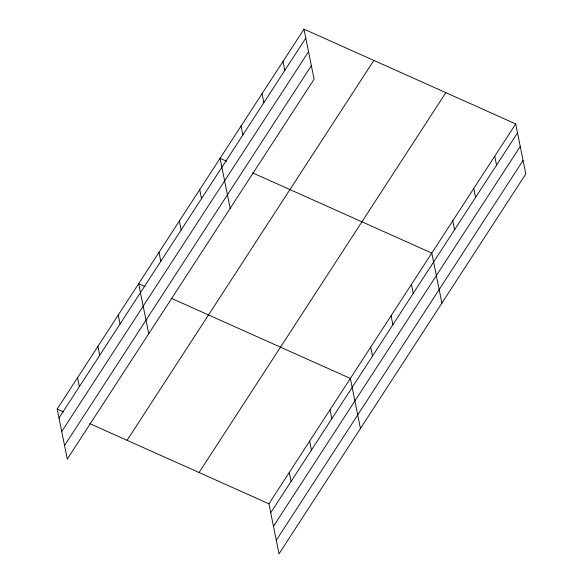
<?xml version="1.0" encoding="UTF-8"?>
<svg xmlns="http://www.w3.org/2000/svg" width="583" height="583" viewBox="0 0 583 583"><rect width="100%" height="100%" fill="white"/><g stroke="black" fill="none" stroke-linecap="round" stroke-linejoin="round"><path stroke-width="0.87" d="M303.991 29.15L314.077 79.201L67.293 459.076L57.2 409.033L303.991 29.15L515.707 123.924L525.8 173.967L279.009 553.85L268.923 503.799L515.707 123.924M59.007 417.982L305.791 38.099M61.74 431.544L308.531 51.661M64.56 445.514L311.344 65.639M127.072 440.303L373.856 60.421M199.051 472.529L445.842 92.646M270.723 512.756L517.507 132.873M273.456 526.318L520.247 146.435M276.276 540.288L523.06 160.405M226.583 161.221L220.083 158.306L230.176 208.357M252.577 172.859L431.799 253.08L441.892 303.131M145.145 286.581L138.645 283.673L148.731 333.716M171.14 298.219L350.361 378.44L360.447 428.49M57.2 409.033L63.7 411.941M89.702 423.579L268.923 503.799M494.727 156.208L496.534 165.164M473.753 188.498L475.56 197.455M452.772 220.789L454.58 229.738M411.438 284.424L413.245 293.373M391.076 315.76L392.884 324.709M370.722 347.104L372.522 356.053M283.01 61.441L284.817 70.39M330 409.783L331.807 418.732M262.037 93.732L263.837 102.681M309.639 441.12L311.446 450.076M241.056 126.023L242.863 134.972M289.277 472.463L291.085 481.412M199.721 189.65L201.529 198.599M179.36 220.993L181.167 229.942M158.999 252.33L160.806 261.279M118.283 315.009L120.091 323.966M97.922 346.353L99.729 355.302M77.561 377.689L79.368 386.646"/></g></svg>
